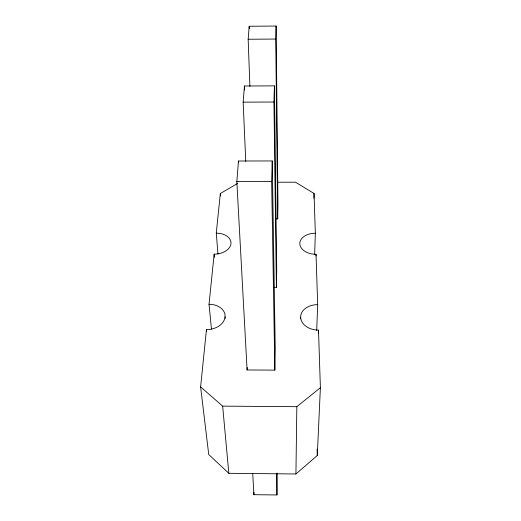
<?xml version="1.0" encoding="UTF-8"?>
<svg xmlns="http://www.w3.org/2000/svg" width="521" height="521" viewBox="0 0 521 521"><rect width="100%" height="100%" fill="white"/><g stroke="black" fill="none" stroke-linecap="round" stroke-linejoin="round"><path stroke-width="0.78" d="M252.744 473.667L253.89 494.696L276.951 494.95L277.211 473.224M237.504 183.477L220.324 193.538L216.28 233.161A15.825 10.466 -4.5 0 1 230.979 243.678A15.825 10.466 -4.5 0 1 214.138 254.17L209.032 304.284A17.395 12.608 -6.1 0 1 225.052 317.022A17.395 12.608 -6.1 0 1 206.446 329.63L200.611 386.895L208.732 454.54L228.843 473.309L295.928 473.98L296.84 406.686L320.389 387.696L318.507 330.125A17.467 12.719 2.6 0 1 300.65 317.328A17.467 12.719 2.6 0 1 317.673 304.661L316.026 254.32A15.89 10.544 1.6 0 1 299.809 243.756A15.89 10.544 1.6 0 1 315.335 233.226L314.039 193.46L295.466 182.2L277.641 182.22M300.624 318.754L300.65 317.126M274.841 370.131L275.238 349.044L272.242 160.943L238.475 161.015L236.834 181.608L247.091 369.962L274.841 370.131L271.656 181.562L272.242 160.943M273.968 287.332L276.397 287.338L276.729 270.021L274.398 85.861L244.447 86.011L243.157 102.155L245.762 161.425M276.104 218.892L277.686 218.892L277.96 204.427L276.117 26.05L249.201 26.252L248.165 39.244L249.891 86.388M276.397 287.338L273.935 102.018L274.398 85.861M277.686 218.892L275.739 39.055L276.117 26.05M313.896 198.312L314.039 193.46M314.671 254.157L315.335 233.226M315.973 255.935L316.026 254.32M253.89 494.696L253.974 492.286M316.703 330.418L317.673 304.661M318.377 333.368L318.507 330.125M295.928 473.98L317.282 455.549L320.389 387.696M247.091 369.962L247.215 367.533M248.165 39.244L275.739 39.055M243.157 102.155L273.935 102.018M236.834 181.608L271.656 181.562M200.611 386.895L222.656 406.139L296.84 406.686M206.446 329.63L206.616 331.245M209.032 304.284L211.454 329.148M222.656 406.139L228.843 473.309M214.138 254.17L214.418 257.381M216.28 233.161L217.973 254.014M225.072 316.827L225.196 318.448M220.324 193.538L220.5 195.955M238.475 161.015L238.559 162.637M244.447 86.011L244.616 90.068M249.201 26.252L249.285 28.681M317.107 449.095L317.282 455.549M276.579 473.101L276.951 494.95"/></g></svg>
